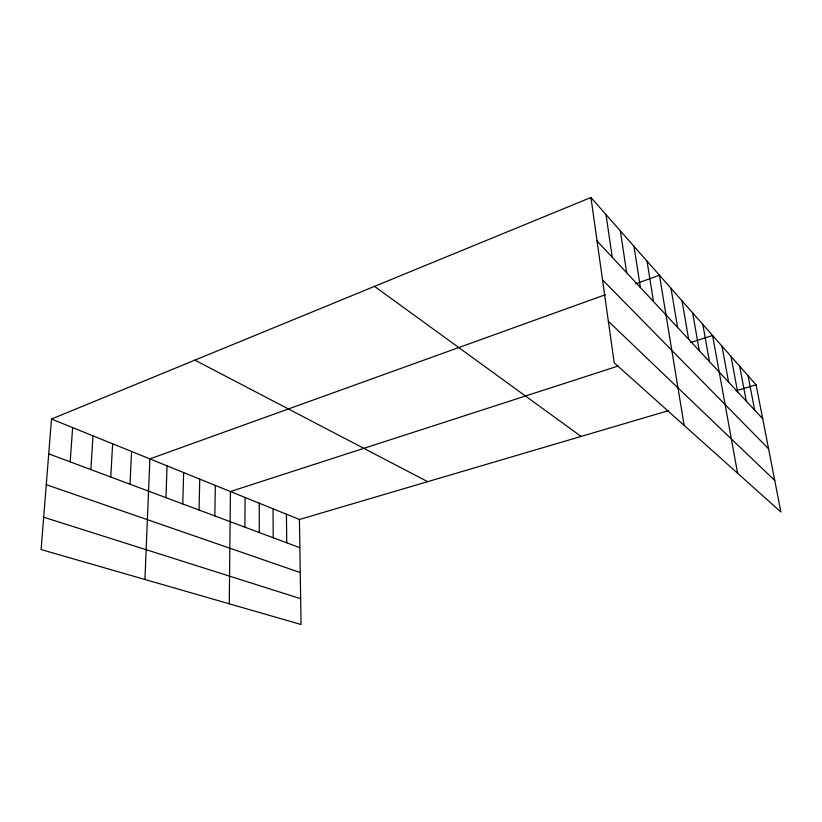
<?xml version="1.0" encoding="UTF-8"?>
<svg xmlns="http://www.w3.org/2000/svg" width="822" height="822" viewBox="0 0 822 822"><rect width="100%" height="100%" fill="white"/><g stroke="black" fill="none" stroke-linecap="round" stroke-linejoin="round"><path stroke-width="1.23" d="M244.915 527.169L245.059 497.454M229.266 603.81L230.417 491.525L618.329 365.975M214.83 515.918L215.313 485.412M199.058 510.03L199.736 479.092M182.772 503.937L183.655 472.578M165.952 497.649L167.041 465.848M144.929 579.5L149.871 458.892L605.434 294.697M129.999 484.22L131.571 451.483M110.785 477.027L112.624 443.808M90.852 469.588L92.989 435.845M70.178 461.851L72.624 427.604M51.488 419.035L41.1 549.558L301.058 624.504L299.424 519.483L51.488 419.035L590.936 197.496L756.096 384.83L780.9 511.983L614.198 362.821L590.936 197.496M635.663 283.806L659.47 275.226L684.14 425.406M690.881 342.486L712.582 335.468L737.581 473.225M299.424 519.483L668.656 410.61M736.111 390.717L756.096 384.83M43.679 517.213L300.657 598.683M46.268 484.672L300.256 572.574M48.714 453.836L299.866 547.709M194.906 360.139L427.666 481.671M374.534 286.364L581.092 436.431M608.352 321.268L774.756 480.48M602.526 279.87L768.57 448.791M597.049 240.98L762.713 418.737M748.03 375.685L754.658 410.106M739.666 366.191L746.304 401.136M730.984 356.347L737.632 391.827M721.963 346.103L728.611 382.148M702.82 324.392L709.448 361.588M692.648 312.863L699.275 350.665M682.054 300.852L688.651 339.27M671.009 288.317L677.575 327.382M647.037 261.129L653.511 301.561M634.009 246.353L640.42 287.515M620.353 230.859L626.683 272.77M606.009 214.593L612.246 257.276M286.426 514.212L286.734 542.797M273.048 508.797L273.212 537.742M259.259 503.208L259.279 532.533"/></g></svg>
